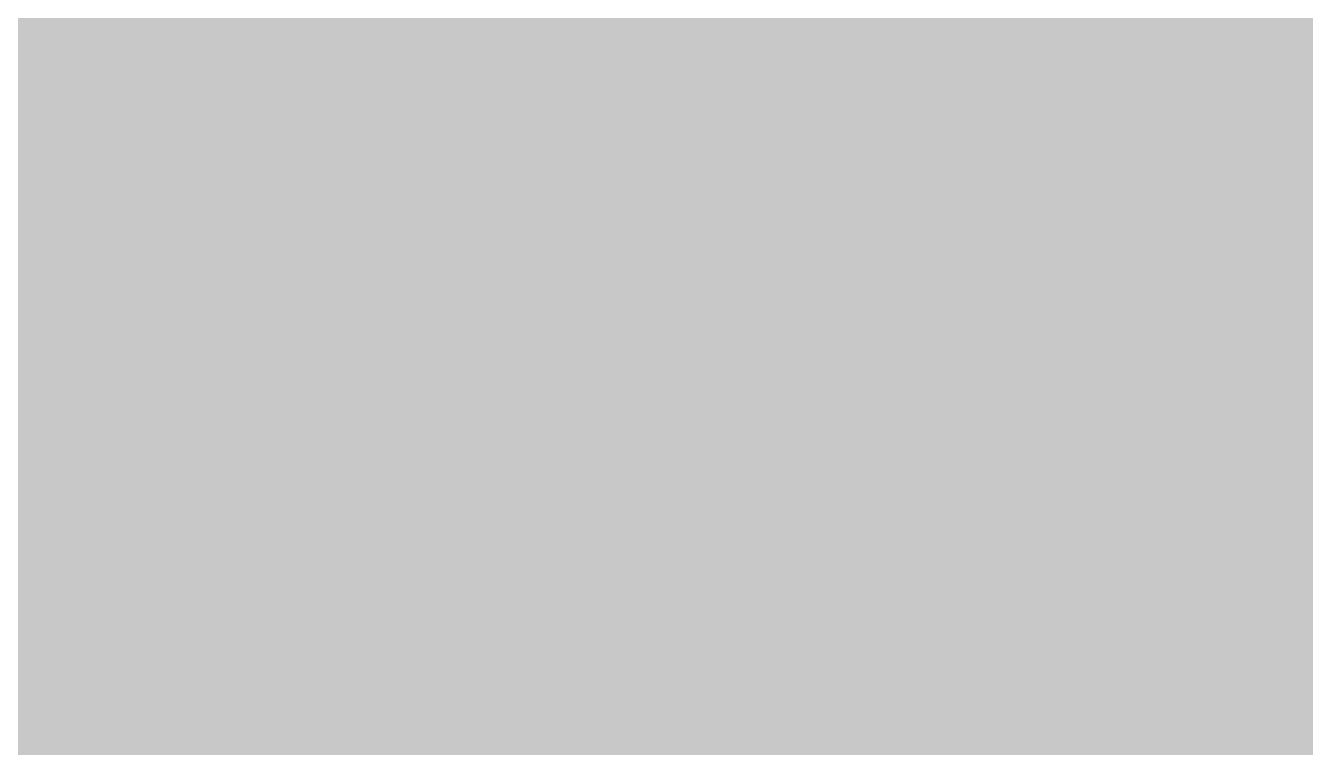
# Model space of a CAD drawing. Header units: metres. Extents: x 2513914 to 2544706, y 1140005 to 1171926.
# Drawn here: x 2514898.29 to 2514908.38, y 1146626.64 to 1146632.33 of the extents above; entities that cross this region are included whole.
import ezdxf

# ---------------------------------------------------------------- set-up
doc = ezdxf.new("R2010")
doc.units = ezdxf.units.M
doc.layers.add('MO_CS_SV_CI_VIGNE_HACH', color=253, linetype='Continuous', lineweight=20)
pattern_1 = [(63.434949, (0, 0), (-2.5000000252, -7.7e-09), [2.236068, -14.534441]), (63.434949, (0, 3), (-2.5000000252, -7.7e-09), [2.236068, -14.534441]), (63.434949, (0, 6), (-2.5000000252, -7.7e-09), [2.236068, -14.534441]), (63.434949, (0, 9), (-2.5000000252, -7.7e-09), [2.236068, -14.534441]), (63.434949, (0, 12), (-2.5000000252, -7.7e-09), [2.236068, -14.534441])]

msp = doc.modelspace()

# ---------------------------------------------------------------- hatches: boundary and pattern name
at = {"layer": 'MO_CS_SV_CI_VIGNE_HACH'}
h = msp.add_hatch(dxfattribs=at)
h.set_pattern_fill('VIGNE', color=256, style=0)
h.set_pattern_definition(pattern_1)
edge = h.paths.add_edge_path()
edge.add_line((2514759.043, 1146556.914), (2514758.673, 1146585.934))
edge.add_arc((2514696.325, 1146583.432), 62.398, 2.2977, 9.744)
edge.add_arc((2514696.083, 1146584.99), 62.393, 8.29657, 15.2708)
edge.add_arc((2514696.525, 1146583.278), 62.443, 16.89326, 22.71809)
edge.add_line((2514754.123, 1146607.393), (2514734.823, 1146647.723))
edge.add_line((2514734.823, 1146647.723), (2514744.443, 1146654.133))
edge.add_line((2514744.443, 1146654.133), (2514785.943, 1146675.813))
edge.add_line((2514785.943, 1146675.813), (2514857.722, 1146713.102))
edge.add_line((2514857.722, 1146713.102), (2514871.672, 1146720.282))
edge.add_line((2514871.672, 1146720.282), (2514884.282, 1146726.892))
edge.add_line((2514884.282, 1146726.892), (2514946.781, 1146759.191))
edge.add_line((2514946.781, 1146759.191), (2514950.461, 1146760.991))
edge.add_arc((2514951.232, 1146754.326), 6.71, 60.9437, 96.6005, ccw=False)
edge.add_arc((2514951.237, 1146754.319), 6.713, 28.7772, 61.0054, ccw=False)
edge.add_line((2514957.121, 1146757.551), (2514958.841, 1146750.611))
edge.add_line((2514958.841, 1146750.611), (2514968.063, 1146714.242))
edge.add_line((2514968.063, 1146714.242), (2514971.421, 1146701.001))
edge.add_arc((2514957.337, 1146696.688), 14.73, 1.5668, 17.025, ccw=False)
edge.add_arc((2514957.312, 1146696.697), 14.754, -12.9499, 1.5287, ccw=False)
edge.add_arc((2514957.516, 1146694.192), 14.198, 338.1213, 356.767, ccw=False)
edge.add_arc((2514957.663, 1146694.514), 14.186, 321.5393, 336.6909, ccw=False)
edge.add_line((2514968.771, 1146685.691), (2514968.401, 1146685.221))
edge.add_line((2514968.401, 1146685.221), (2514968.201, 1146685.381))
edge.add_line((2514968.201, 1146685.381), (2514966.851, 1146684.001))
edge.add_line((2514966.851, 1146684.001), (2514965.171, 1146682.591))
edge.add_line((2514965.171, 1146682.591), (2514960.901, 1146680.302))
edge.add_arc((2515275.682, 1145978.991), 768.715, 114.172758, 118.267907)
edge.add_line((2514911.622, 1146656.032), (2514898.932, 1146648.932))
edge.add_line((2514898.932, 1146648.932), (2514885.372, 1146640.892))
edge.add_arc((2515246.287, 1146051.866), 690.805, 121.497147, 123.743477)
edge.add_line((2514862.562, 1146626.293), (2514842.612, 1146612.873))
edge.add_line((2514842.612, 1146612.873), (2514825.142, 1146601.163))
edge.add_line((2514825.142, 1146601.163), (2514816.853, 1146595.533))
edge.add_line((2514816.853, 1146595.533), (2514759.043, 1146556.554))
edge.add_line((2514759.043, 1146556.554), (2514759.043, 1146556.914))
h = msp.add_hatch(dxfattribs=at)
h.set_pattern_fill('VIGNE', color=256, style=0)
h.set_pattern_definition(pattern_1)
h.paths.add_polyline_path([(2514845.813, 1146485.634), (2514898.212, 1146521.313), (2514909.152, 1146528.763), (2514970.831, 1146570.202), (2514972.791, 1146573.452), (2514973.971, 1146576.682), (2514973.161, 1146576.582), (2514972.471, 1146582.322), (2514940.192, 1146647.602), (2514931.292, 1146654.232), (2514902.172, 1146639.352), (2514901.302, 1146638.862), (2514891.402, 1146633.042), (2514865.842, 1146616.373), (2514854.862, 1146608.943), (2514843.832, 1146601.483), (2514842.822, 1146600.893), (2514832.732, 1146594.223), (2514832.022, 1146593.803), (2514825.982, 1146589.903), (2514802.113, 1146573.933), (2514759.443, 1146545.384), (2514760.043, 1146537.794), (2514760.353, 1146536.664), (2514760.823, 1146535.754), (2514766.383, 1146529.854), (2514767.663, 1146527.974), (2514767.863, 1146525.474), (2514767.223, 1146523.364), (2514769.283, 1146520.594), (2514791.563, 1146495.794), (2514797.733, 1146489.264), (2514803.783, 1146482.704), (2514812.013, 1146473.684), (2514817.503, 1146467.734), (2514822.053, 1146469.644)])

doc.saveas('drawing.dxf')
